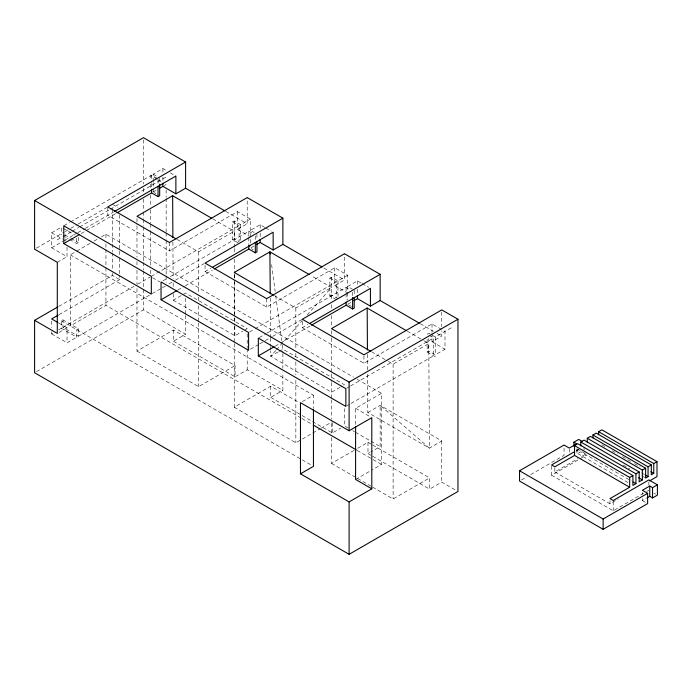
<?xml version="1.0" encoding="UTF-8"?>
<svg xmlns="http://www.w3.org/2000/svg" width="692" height="692" viewBox="0 0 692 692"><rect width="100%" height="100%" fill="white"/><g stroke="black" fill="none" stroke-linecap="round" stroke-linejoin="round"><path stroke-width="0.52" stroke-dasharray="3.46 2.59" d="M275.727 350.559L270.719 356.224L331.511 392.26L339.85 387.451M276.437 349.754L302.188 320.612M307.196 314.947L331.511 287.431L310.976 275.58M367.807 412.493L380.15 405.365L441.755 440.934L429.412 448.156L367.807 412.493L367.564 371.561M67.02 247.053L67.02 256.68L51.623 247.788L51.623 232.815L61.346 227.201L61.346 234.683M63.906 225.722L69.511 222.487M70.437 221.95L151.565 175.119L157.119 178.328M153.183 181.503L153.183 174.176L162.914 168.563L166.616 170.699M36.451 248.125L64.244 232.079M65.169 231.543L69.805 228.87M70.731 228.334L77.21 224.589M78.144 224.061L106.862 207.479M57.298 239.839L61.951 237.148M62.877 236.612L71.25 231.777M72.184 231.24L78.698 227.478M79.623 226.941L109.397 209.754M110.331 209.218L166.149 176.988M51.623 247.788L63.751 240.79M64.685 240.254L76.803 233.247M77.738 232.711L84.268 228.94M85.203 228.403L113.384 212.133M81.172 233.541L116.074 213.387M153.079 192.021L156.816 189.868M164.281 185.551L166.149 184.479M69.503 239.397L76.751 243.575L78.369 242.641L78.369 237.295M57.298 262.303L67.02 256.68M301.184 418.08L105.928 305.354L70.264 325.949L70.264 254.812L75.757 251.646M76.665 251.118L90.384 243.195M94.043 241.084L97.702 238.974M101.361 236.863L105.928 234.216L353.5 377.157M58.69 306.426L112.415 275.407L119.707 279.611L119.707 275.304M59.088 314.618L119.707 279.611M107.788 206.934L107.788 215.359L169.393 250.928L237.486 211.622L250.452 219.105L250.452 243.939M78.369 328.752L76.751 329.686L76.751 337.177L61.346 328.285L61.346 320.794L62.972 319.86L78.369 328.752L78.369 336.243L62.972 327.351L62.972 319.86M238.178 242.909L232.624 239.7L232.624 221.916L234.242 220.982L240.73 224.718L250.452 219.105M151.323 276.342L239.103 225.661L239.103 241.352M51.623 331.762L51.623 333.899L53.388 332.878M58.699 329.816L61.346 328.285M62.972 327.351L133.945 286.376M137.673 284.222L149.818 277.207M59.062 332.411L67.02 327.818L67.02 342.791L76.751 337.177M177.109 239.467L198.578 251.862L234.242 231.275L234.337 247.425M237.486 211.622L237.486 229.398L247.208 223.784L247.208 197.575M232.624 239.7L234.242 238.757L238.87 241.439M162.923 280.874L166.651 278.72M170.388 276.558L248.835 231.275L252.537 233.412M264.811 227.4L260.183 224.718L250.452 230.341L254.163 232.477M78.369 336.243L151.332 294.117M152.249 293.59L161.521 288.235M162.438 287.699L166.149 285.562M168.926 283.962L174.488 280.753M175.413 280.217L204.131 263.635M205.057 265.2L205.057 271.523L210.653 268.288M36.46 371.673L143.46 309.895L185.603 334.236L185.603 315.223M177.861 290.034L184.401 286.254M185.335 285.718L212.409 270.088M253.99 246.075L250.452 248.125L250.452 244.985M173.225 293.711L173.268 300.172L185.603 293.053L247.208 328.613L243.688 330.655M136.973 288.538L136.973 351.078L173.45 330.023L235.055 365.584L235.055 376.82L247.208 369.796L282.881 390.392L282.881 372.443M173.45 330.023L173.45 341.251L185.603 334.236M205.057 271.523L266.662 307.084L334.755 267.778L347.721 275.26L347.721 291.998M336.373 299.601L329.894 295.856L329.894 278.072L331.511 277.137L337.999 280.883L347.721 275.26M173.268 300.172L234.873 335.741L242.805 331.157M249.527 331.961L254.198 329.262M255.132 328.726L336.373 281.817L336.373 297.508M274.378 295.631L295.847 308.026L331.511 287.431M334.755 267.778L334.755 285.562L344.478 279.949L344.478 253.739M329.894 295.856L331.511 294.922L337.999 298.667M259.258 337.575L265.789 333.795M266.723 333.259L346.104 287.431L349.806 289.567M361.155 283.019L357.453 280.883L347.721 286.497L352.358 289.17M250.443 349.209L258.782 344.4M259.708 343.863L264.344 341.191M265.27 340.654L271.757 336.909M272.683 336.373L302.326 319.254M136.973 351.078L198.578 386.646L235.055 365.584M302.335 321.365L302.335 327.679L307.931 324.444M275.131 346.19L279.802 343.492M280.736 342.955L310.613 325.707M347.721 304.281L351.259 302.24M278.201 351.908L270.719 356.224L270.676 350.844M279.135 351.372L282.881 349.209L344.478 384.778L340.775 386.915M234.242 343.621L234.242 407.242L270.719 386.179L299.653 402.882M270.719 386.179L270.719 397.407L282.881 390.392M302.335 327.679L363.931 363.248L432.024 323.934L441.288 329.28M302.326 401.628L313.441 395.21L313.441 408.142M427.163 334.227L428.78 333.293L431.557 334.902M346.796 388.117L349.598 386.499M350.533 385.954L433.642 337.973L433.642 355.757L350.533 403.739M432.491 335.43L435.268 337.039L451.478 327.679M388.446 361.483L393.117 364.182L428.78 343.587L429.412 448.156L380.15 405.365L380.15 446.548L370.791 451.945M432.024 333.354L432.024 341.718L441.755 336.104L441.755 330.863M427.163 339.461L427.163 352.012L428.78 351.078L435.268 354.823L444.991 349.209L444.991 331.425L442.214 329.816M346.796 405.901L349.598 404.284M234.242 407.242L295.847 442.802L320.162 428.763M321.097 428.227L332.324 421.748M355.593 424.481L355.593 408.315L381.534 393.333L381.534 464.47L371.336 470.352M270.719 397.407L332.324 432.976L340.741 428.114M331.511 437.517L331.511 463.398L353.958 450.44M357.703 448.278L367.988 442.335L371.725 444.489M367.988 442.335L367.988 453.571L369.857 452.49M355.593 479.444L370.41 470.889M372.581 487.107L393.117 498.967L429.594 477.904L429.594 489.14L441.755 482.116L456.158 490.438M521.405 479.98L526.967 476.762M530.669 474.626L564.049 455.353L564.049 445.06M576.289 450.682L579.031 449.099M577.093 450.665L578.728 449.713L585.553 453.658M577.794 448.641L577.794 453.563L580.813 451.815L631.26 480.94M554.837 467.844L554.837 471.961L577.889 458.649M581.583 456.521L585.268 454.384M551.593 465.967L551.593 475.231L579.031 459.393M579.948 458.865L586.349 455.172M554.837 471.961L609.955 503.785L618.259 498.993M551.593 475.231L613.198 510.8L646.12 491.796M647.037 491.268L648.862 490.213M642.384 498.525L642.384 500.584L646.077 498.456M170.319 172.844L175.88 176.053M265.737 227.928L271.299 231.137M362.08 283.556L368.568 287.301M225.739 211.389L247.208 223.784M323.942 268.089L344.478 279.949M420.286 323.709L433.348 331.252M437.084 333.406L441.755 336.104M153.183 174.176L158.745 177.386M232.624 221.916L239.103 225.661M329.894 278.072L336.373 281.817M429.014 335.3L433.642 337.973M157.093 179.245L150.752 175.586L150.752 179.885M158.001 179.764L161.625 181.858M237.486 229.398L249.527 236.353M334.755 285.562L347.721 293.045M432.024 341.718L444.991 349.209M212.773 218.88L234.242 231.275M407.311 331.2L423.184 340.36M424.118 340.897L428.78 343.587M601.867 444.809L605.604 446.963M612.143 450.734L617.748 453.978M622.419 456.668L630.827 461.529M634.573 463.683L640.178 466.918M641.527 472.861L644.33 474.478M154.108 192.497L155.96 193.57M251.378 248.653L253.229 249.725M348.647 304.817L351.432 306.418M623.207 465.093L629.746 468.873M641.891 475.888L644.693 477.506M427.163 352.012L436.886 357.634M653.983 493.162L655.696 494.149M577.794 453.563L628.241 482.687M642.384 500.584L647.634 503.612M371.647 351.787L387.52 360.947M112.415 204.27L117.891 207.427M357.236 379.311L381.534 393.333M152.56 277.717L159.809 281.903M63.162 228.248L74.935 235.046M64.78 234.796L70.221 237.936M71.12 238.455L78.369 242.641M63.162 235.73L68.594 238.87M51.623 232.815L62.496 239.095M63.396 239.614L66.121 241.188M355.593 408.315L370.903 417.146M70.264 254.812L313.441 395.21M348.137 428.071L344.478 425.961L344.478 406.948M352.712 430.709L354.538 431.765M355.454 432.292L370.09 440.743M370.998 441.271L380.15 446.548M372.659 445.034L429.594 477.904M173.45 341.251L235.055 376.82M367.988 453.571L371.725 455.725M372.659 456.262L429.594 489.14M302.119 418.625L312.395 424.559M357.236 450.449L372.184 459.073M373.118 459.618L381.534 464.47M331.511 463.398L356.717 477.947M357.643 478.483L371.647 486.571M61.346 320.794L301.279 459.324M302.214 459.86L311.573 465.258M58.872 323.112L67.02 327.818M51.623 333.899L67.02 342.791M271.619 264.699L275.182 291.444M275.753 295.726L281.739 340.654M282.31 344.927L282.881 352.375M270.269 298.131L270.563 336.866M270.572 337.938L270.633 345.472M270.641 346.545L270.667 349.771M367.461 354.33L367.556 370.488M234.346 248.506L234.38 253.886M234.406 259.275L234.493 273.279M234.502 274.352L234.545 280.814M234.545 281.895L234.804 324.972M234.813 326.044L234.873 335.741M172.913 242.018L173.138 278.634M173.164 282.942L173.19 287.249M648.862 481.969L648.862 485.057M642.384 492.349L642.384 494.408M613.198 501.536L613.198 510.8M609.955 500.697L609.955 503.785M584.048 446.997L584.048 449.947M576.67 448.978L576.67 454.125M569.291 449.117L569.291 452.205M441.755 311.988L441.755 326.667M441.755 440.934L441.755 482.116M435.268 337.039L435.268 354.823M432.024 323.934L432.024 332.307M428.78 338.526L428.78 351.078M393.117 364.182L393.117 498.967M363.931 355.878L363.931 363.248M357.453 280.883L357.453 285.061M357.453 289.247L357.453 294.481M354.209 290.242L354.209 295.467M352.591 292.223L352.591 296.41M347.721 292.777L347.721 300.094M346.104 287.431L346.104 292.664M346.104 293.711L346.104 299.982M337.999 280.883L337.999 296.574M332.324 422.769L332.324 432.976M331.511 277.137L331.511 300.397M331.511 304.722L331.511 309.047M331.511 315.535L331.511 326.339M331.511 330.664L331.511 337.238M331.511 338.224L331.511 372.824M331.511 373.888L331.511 381.456M331.511 382.529L331.511 398.704M331.511 399.777L331.511 419.188M331.511 423.504L331.511 433.209M295.847 308.026L295.847 349.002M295.847 353.309L295.847 357.626M295.847 361.933L295.847 374.874M295.847 380.263L295.847 442.802M282.881 353.43L282.881 368.213M266.662 298.667L266.662 307.084M260.183 224.718L260.183 228.905M260.183 233.092L260.183 238.325M256.94 234.078L256.94 239.311M255.313 236.067L255.313 240.245M248.835 231.275L248.835 236.508M248.835 237.546L248.835 243.826M247.208 333.899L247.208 347.626M247.208 348.682L247.208 369.796M240.73 224.718L240.73 242.503M234.242 220.982L234.242 238.757M234.242 274.612L234.242 316.668M234.242 317.74L234.242 325.292M234.242 326.373L234.242 342.54M198.578 251.862L198.578 292.837M198.578 297.153L198.578 301.461M198.578 305.777L198.578 321.953M198.578 323.034L198.578 386.646M185.603 298.33L185.603 314.168M169.393 242.503L169.393 250.928M166.149 189.85L166.149 197.376M166.149 198.457L166.149 231.794M166.149 232.867L166.149 239.32M166.149 240.392L166.149 274.81M166.149 275.883L166.149 282.336M162.914 168.563L162.914 172.749M162.914 176.936L162.914 182.16M159.67 177.922L159.67 183.155M158.044 179.903L158.044 185.136M153.183 182.55L153.183 191.961M151.565 175.119L151.565 182.437M151.565 183.484L151.565 187.67M150.752 184.184L150.752 188.492M150.752 194.936L150.752 205.697M150.752 209.996L150.752 222.902M150.752 223.974L150.752 230.427M150.752 231.5L150.752 265.918M150.752 270.217L150.752 274.516M143.46 139.827L143.46 183.96M143.46 188.267L143.46 193.648M143.46 199.028L143.46 210.87M143.46 211.942L143.46 218.404M143.46 219.485L143.46 225.938M143.46 227.019L143.46 261.464M143.46 262.536L143.46 270.07M143.46 271.152L143.46 288.374M143.46 289.446L143.46 309.895M136.973 218.456L136.973 224.926M136.973 225.999L136.973 257.268M136.973 261.585L136.973 265.901M136.973 270.209L136.973 284.23M119.707 214.944L119.707 256.983M119.707 258.055L119.707 274.222M112.415 208.577L112.415 243.065M112.415 244.146L112.415 251.689M112.415 252.77L112.415 268.937M112.415 273.245L112.415 275.407M105.928 234.216L105.928 239.605M105.928 243.921L105.928 248.229M105.928 249.31L105.928 266.55M105.928 267.631L105.928 305.354M76.751 238.23L76.751 243.575M51.623 321.062L51.623 327.48"/><path stroke-width="1.04" d="M419.352 323.173L380.15 300.536L380.15 274.326L302.335 319.254L363.931 354.823L441.755 309.895L457.966 319.254L457.966 491.476L349.105 554.327L34.6 372.746L34.6 320.327L57.298 333.432L57.298 262.303L34.6 249.198L34.6 200.524L143.46 137.673L185.603 162.014L185.603 188.215L224.813 210.852M185.603 162.014L107.788 206.934L169.393 242.503L247.208 197.575L282.881 218.17L282.881 244.38L322.083 267.008M114.318 211.596L175.88 176.053L175.88 193.838L185.603 188.215M63.785 243.575L151.323 294.117L151.323 276.342L63.785 225.791L63.785 243.575L79.658 234.415M117.009 212.851L151.565 192.895L158.044 196.64L159.67 195.706L159.67 184.202M159.376 188.388L162.914 186.347L175.88 193.838M211.839 218.343L172.637 195.706L136.973 216.302L176.175 238.93M34.6 320.327L57.756 306.963M58.154 315.154L51.623 318.925L57.964 322.584M282.881 218.17L205.057 263.098L266.662 298.667L344.478 253.739L380.15 274.326M212.522 267.216L273.15 232.209L273.15 249.994L282.881 244.38M161.054 299.74L248.592 350.282L248.592 332.497L161.054 281.955L161.054 299.74L176.927 290.571M214.278 269.006L248.835 249.059L255.313 252.805L256.94 251.862L256.94 241.404M256.645 244.544L260.183 242.503L273.15 249.994M309.791 323.372L370.419 288.365L370.419 306.149L380.15 300.536M258.324 355.896L345.862 406.438L345.862 388.653L258.324 338.111L258.324 355.896L274.196 346.727M311.547 325.162L346.104 305.215L352.591 308.961L354.209 308.026L354.209 297.56M353.915 300.709L357.453 298.667L370.419 306.149M406.377 330.655L367.175 308.026L331.511 328.613L370.713 351.251M34.6 200.524L349.105 382.105L457.966 319.254M349.105 430.77L371.803 417.674L371.803 488.803L349.105 501.908L300.475 473.83L300.475 402.692L349.105 430.77L349.105 382.105M300.475 473.83L313.441 466.339L313.441 409.214M646.994 497.92L649.762 496.32L652.556 497.937L657.4 495.135L657.4 484.841L652.556 487.635L649.762 486.026L642.384 490.291L647.634 493.318L647.634 503.612L603.13 529.302L519.545 481.044L519.545 470.75L564.049 445.06L569.291 448.087L576.67 443.832L573.884 442.214L573.884 446.34M573.884 442.214L578.728 439.42L582.145 441.392M574.55 445.605L629.668 477.428L629.668 487.254L574.55 455.431L574.55 445.605L577.794 443.728L632.912 475.551L632.912 485.386L635.931 483.639L635.931 473.812L580.813 441.989L580.813 445.916M580.813 441.989L584.048 440.121L639.174 471.944L639.174 481.77L642.384 479.911L642.384 470.084L587.266 438.261L587.266 442.197M587.266 438.261L590.501 436.392L645.627 468.216L645.627 478.042L648.067 476.632L648.067 466.806L592.949 434.983L592.949 437.932M592.949 434.983L596.184 433.114L651.31 464.929L651.31 474.764L653.75 473.354L653.75 463.528L598.632 431.704L598.632 434.645M598.632 431.704L601.867 429.827L656.993 461.651L656.993 476.624L649.615 480.888M574.455 451.738L551.593 464.938L554.837 466.806L574.55 455.431M629.668 477.428L632.912 475.551M635.931 473.812L639.174 471.944M642.384 470.084L645.627 468.216M648.067 466.806L651.31 464.929M653.75 463.528L656.993 461.651M629.668 487.254L609.955 498.629L613.198 500.506L648.862 479.911L657.4 484.841M519.545 470.75L603.13 519.009L647.634 493.318M650.947 471.736L653.75 473.354M309.108 274.499L269.906 251.862L234.242 272.458L273.444 295.086M645.264 475.015L648.067 476.632M638.647 477.757L642.384 479.911M633.128 482.021L635.931 483.639M313.329 425.096L356.302 449.904M371.803 488.803L355.593 479.444L355.593 426.635M270.191 254.007L269.906 251.862L270.235 293.823M367.175 308.026L367.435 350.022M172.637 195.706L172.888 237.711M652.556 487.635L652.556 497.937M649.762 486.026L649.762 496.32M603.13 519.009L603.13 529.302M357.453 295.527L357.453 298.667M352.591 297.456L352.591 308.961M349.105 501.908L349.105 554.327M346.104 302.075L346.104 305.215M260.183 239.363L260.183 242.503M255.313 242.338L255.313 252.805M248.835 244.873L248.835 249.059M162.914 183.207L162.914 186.347M158.044 186.183L158.044 196.64M151.565 189.764L151.565 192.895"/></g></svg>
